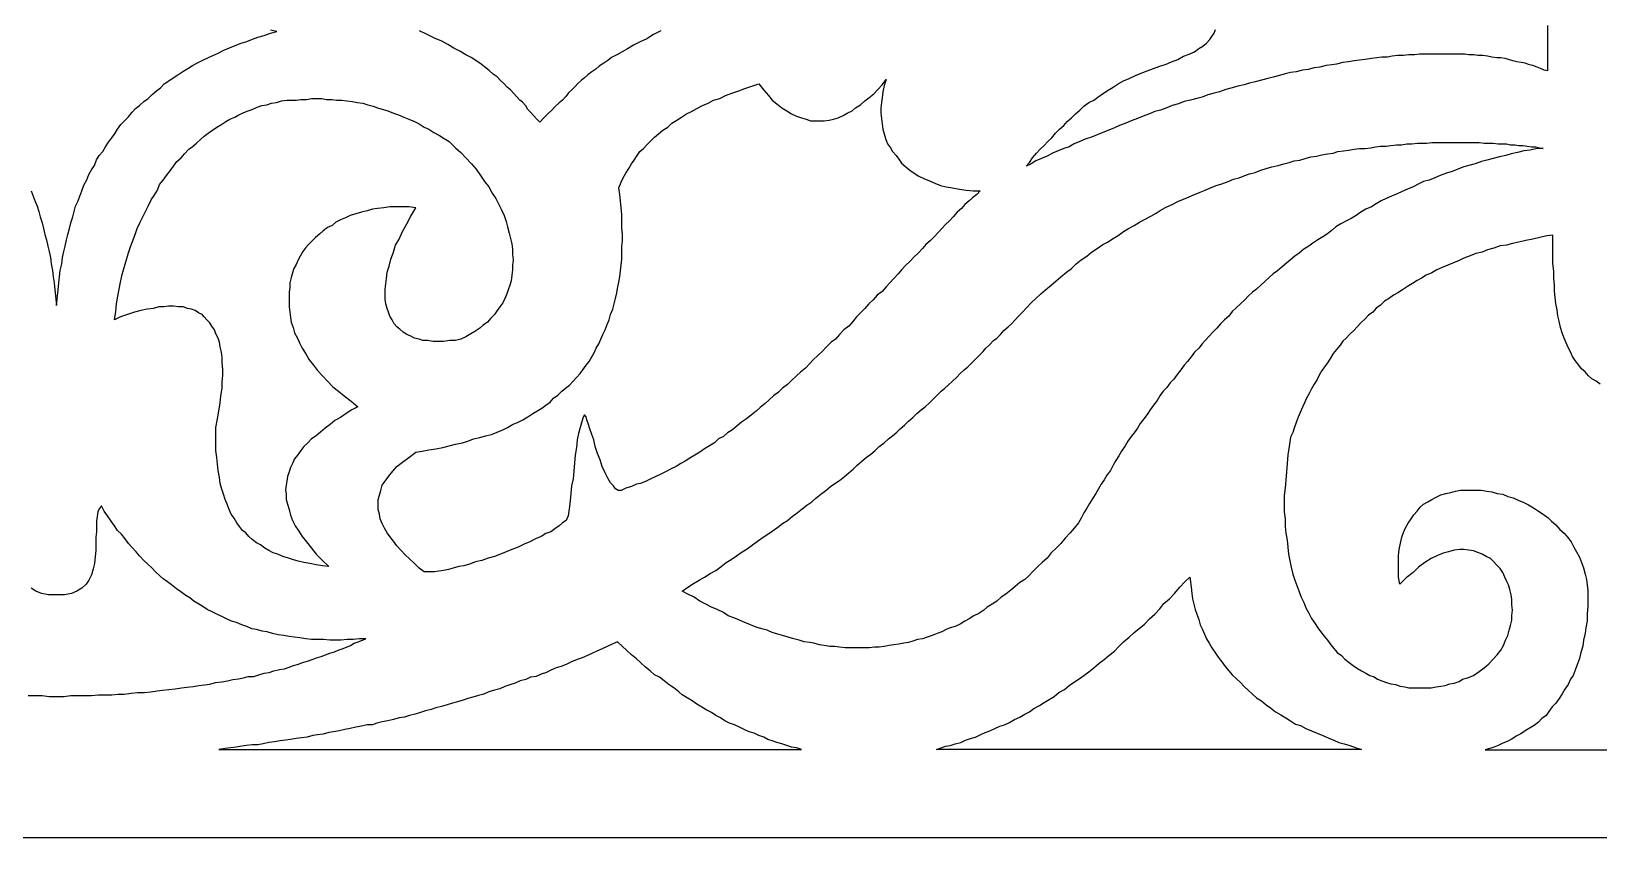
# Model space of a CAD drawing. Extents: x -287 to 294, y -50 to 45.
# Drawn here: x 2.1 to 94.5, y -49.9 to -2.4 of the extents above; entities that cross this region are included whole.
import ezdxf

# ---------------------------------------------------------------- set-up
doc = ezdxf.new("R2010")
doc.units = 0
doc.header["$MEASUREMENT"] = 0
doc.layers.add('LAYER_1', color=18, linetype='CONTINUOUS')

msp = doc.modelspace()

# ---------------------------------------------------------------- linework, layer by layer
at = {"layer": 'LAYER_1'}
for points in [[(2.06, -11.768), (2.183, -12.085), (2.306, -12.402), (2.429, -12.673), (2.511, -12.99), (2.593, -13.307), (2.716, -13.669), (2.798, -13.986), (2.88, -14.348), (2.963, -14.665), (3.045, -15.027), (3.127, -15.344), (3.209, -15.706), (3.25, -16.068), (3.332, -16.476), (3.373, -16.838), (3.414, -17.2), (3.455, -17.607), (3.496, -17.969), (3.537, -18.331), (3.559, -18.535), (3.58, -18.331), (3.621, -17.969), (3.662, -17.607), (3.703, -17.2), (3.744, -16.838), (3.785, -16.476), (3.867, -16.068), (3.908, -15.706), (3.99, -15.344), (4.072, -15.027), (4.155, -14.665), (4.237, -14.348), (4.319, -13.986), (4.401, -13.669), (4.524, -13.307), (4.606, -12.99), (4.688, -12.673), (4.811, -12.402), (4.934, -12.085), (5.057, -11.768), (5.181, -11.451), (5.345, -11.134), (5.468, -10.817), (5.632, -10.546), (5.796, -10.274), (5.919, -9.957), (6.084, -9.686), (6.289, -9.459), (6.453, -9.188), (6.617, -8.916), (6.822, -8.644), (7.028, -8.373), (7.151, -8.147), (7.356, -7.875), (7.561, -7.649), (7.807, -7.422), (8.013, -7.151), (8.218, -6.924), (8.464, -6.743), (8.71, -6.517), (8.957, -6.336), (9.203, -6.11), (9.449, -5.883), (9.696, -5.702), (9.901, -5.476), (10.188, -5.295), (10.434, -5.114), (10.722, -4.933), (11.009, -4.752), (11.296, -4.57), (11.584, -4.389), (11.912, -4.208), (12.199, -4.073), (12.487, -3.937), (12.774, -3.801), (13.102, -3.665), (13.431, -3.484), (13.759, -3.348), (14.087, -3.212), (14.457, -3.077), (14.785, -2.986), (15.113, -2.85), (15.442, -2.715), (15.811, -2.624), (16.181, -2.488), (16.55, -2.398), (16.181, -2.307)], [(39.203, -2.356), (38.771, -2.568), (38.378, -2.822), (37.986, -2.992), (37.593, -3.204), (37.24, -3.416), (36.926, -3.585), (36.612, -3.755), (36.298, -3.924), (36.063, -4.094), (35.827, -4.264), (35.553, -4.433), (35.357, -4.603), (35.121, -4.772), (34.886, -4.942), (34.689, -5.111), (34.493, -5.281), (34.297, -5.45), (34.101, -5.662), (33.944, -5.832), (33.747, -6.001), (33.59, -6.213), (33.394, -6.425), (33.198, -6.595), (32.963, -6.807), (32.766, -7.019), (32.531, -7.231), (32.295, -7.485), (32.06, -7.739), (31.864, -7.527), (31.707, -7.358), (31.51, -7.146), (31.354, -6.976), (31.236, -6.764), (31.04, -6.552), (30.883, -6.425), (30.686, -6.213), (30.529, -6.044), (30.333, -5.832), (30.137, -5.662), (29.941, -5.45), (29.744, -5.281), (29.548, -5.069), (29.313, -4.899), (29.077, -4.687), (28.803, -4.475), (28.606, -4.306), (28.292, -4.094), (28.018, -3.924), (27.704, -3.755), (27.351, -3.543), (26.997, -3.373), (26.644, -3.161), (26.291, -2.949), (25.859, -2.78), (25.428, -2.568), (24.957, -2.356)], [(91.483, -2.041), (91.483, -4.712), (91.278, -4.666), (91.073, -4.576), (90.867, -4.485), (90.621, -4.395), (90.416, -4.349), (90.17, -4.259), (89.923, -4.214), (89.677, -4.168), (89.431, -4.123), (89.184, -4.033), (88.979, -3.987), (88.733, -3.942), (88.487, -3.942), (88.199, -3.897), (87.953, -3.852), (87.666, -3.806), (87.378, -3.806), (87.132, -3.761), (86.845, -3.761), (86.599, -3.716), (86.311, -3.716), (86.024, -3.716), (85.737, -3.716), (85.408, -3.716), (85.121, -3.716), (84.834, -3.716), (84.505, -3.716), (84.218, -3.716), (83.931, -3.716), (83.643, -3.761), (83.315, -3.761), (82.987, -3.806), (82.658, -3.806), (82.33, -3.852), (82.043, -3.897), (81.714, -3.897), (81.427, -3.942), (81.099, -3.987), (80.729, -4.033), (80.401, -4.078), (80.073, -4.123), (79.744, -4.168), (79.416, -4.214), (79.046, -4.304), (78.759, -4.349), (78.431, -4.395), (78.061, -4.485), (77.733, -4.531), (77.364, -4.621), (77.035, -4.666), (76.666, -4.757), (76.337, -4.802), (76.009, -4.893), (75.681, -4.983), (75.311, -5.074), (74.983, -5.164), (74.614, -5.255), (74.244, -5.345), (73.916, -5.436), (73.588, -5.526), (73.218, -5.617), (72.89, -5.707), (72.52, -5.798), (72.151, -5.934), (71.823, -6.024), (71.453, -6.115), (71.125, -6.251), (70.796, -6.341), (70.427, -6.432), (70.058, -6.522), (69.729, -6.658), (69.36, -6.749), (69.032, -6.884), (68.662, -7.02), (68.334, -7.111), (68.005, -7.247), (67.636, -7.382), (67.308, -7.518), (66.938, -7.654), (66.61, -7.79), (66.241, -7.926), (65.953, -8.061), (65.625, -8.197), (65.255, -8.333), (64.927, -8.469), (64.599, -8.605), (64.229, -8.74), (63.901, -8.876), (63.573, -9.012), (63.285, -9.193), (62.957, -9.284), (62.629, -9.419), (62.3, -9.555), (61.972, -9.736), (61.644, -9.872), (61.315, -10.008), (61.028, -10.189), (60.741, -10.325), (60.946, -10.098), (61.11, -9.827), (61.356, -9.555), (61.561, -9.329), (61.808, -9.102), (62.013, -8.876), (62.259, -8.65), (62.464, -8.378), (62.711, -8.152), (62.957, -7.926), (63.162, -7.699), (63.408, -7.473), (63.655, -7.247), (63.901, -7.02), (64.147, -6.794), (64.435, -6.568), (64.722, -6.432), (64.968, -6.251), (65.296, -6.024), (65.584, -5.843), (65.871, -5.662), (66.158, -5.481), (66.487, -5.3), (66.815, -5.164), (67.185, -4.983), (67.513, -4.847), (67.882, -4.712), (68.252, -4.576), (68.621, -4.44), (68.991, -4.304), (69.319, -4.168), (69.688, -4.033), (70.017, -3.852), (70.345, -3.716), (70.673, -3.58), (70.92, -3.399), (71.166, -3.263), (71.371, -3.082), (71.576, -2.856), (71.699, -2.675), (71.823, -2.494), (71.905, -2.267)], [(94.598, -23.17), (94.352, -22.989), (94.106, -22.853), (93.9, -22.672), (93.695, -22.446), (93.49, -22.265), (93.326, -22.039), (93.121, -21.767), (92.956, -21.541), (92.833, -21.269), (92.71, -20.998), (92.587, -20.726), (92.464, -20.454), (92.341, -20.137), (92.259, -19.821), (92.177, -19.458), (92.094, -19.142), (92.053, -18.779), (91.971, -18.417), (91.93, -18.055), (91.889, -17.693), (91.889, -17.331), (91.848, -16.924), (91.848, -16.516), (91.807, -16.063), (91.807, -15.656), (91.807, -15.203), (91.807, -14.841), (91.807, -14.389), (91.438, -14.434), (91.027, -14.524), (90.617, -14.615), (90.206, -14.706), (89.796, -14.796), (89.427, -14.887), (89.057, -14.977), (88.688, -15.022), (88.318, -15.158), (87.949, -15.249), (87.621, -15.384), (87.251, -15.475), (86.923, -15.611), (86.553, -15.747), (86.266, -15.882), (85.938, -16.018), (85.609, -16.154), (85.281, -16.29), (84.953, -16.426), (84.665, -16.607), (84.337, -16.742), (84.05, -16.924), (83.803, -17.059), (83.516, -17.24), (83.229, -17.421), (82.942, -17.603), (82.654, -17.784), (82.408, -17.919), (82.162, -18.1), (81.874, -18.282), (81.628, -18.508), (81.382, -18.689), (81.177, -18.915), (80.93, -19.096), (80.725, -19.323), (80.479, -19.549), (80.274, -19.775), (80.068, -20.002), (79.822, -20.228), (79.617, -20.454), (79.412, -20.635), (79.248, -20.862), (79.042, -21.133), (78.837, -21.36), (78.714, -21.586), (78.55, -21.858), (78.345, -22.129), (78.18, -22.356), (78.016, -22.627), (77.893, -22.899), (77.729, -23.17), (77.565, -23.442), (77.442, -23.668), (77.277, -23.985), (77.154, -24.257), (77.031, -24.528), (76.908, -24.845), (76.785, -25.117), (76.662, -25.434), (76.539, -25.751), (76.457, -26.022), (76.333, -26.294), (76.251, -26.837), (76.169, -27.335), (76.128, -27.833), (76.087, -28.331), (76.046, -28.829), (76.005, -29.281), (75.964, -29.734), (75.964, -30.187), (75.964, -30.685), (76.005, -31.092), (76.005, -31.545), (76.046, -31.952), (76.128, -32.359), (76.169, -32.767), (76.21, -33.174), (76.292, -33.582), (76.374, -33.944), (76.457, -34.351), (76.58, -34.713), (76.703, -35.03), (76.826, -35.347), (76.949, -35.709), (77.113, -36.026), (77.236, -36.343), (77.401, -36.66), (77.565, -36.977), (77.77, -37.248), (77.934, -37.52), (78.098, -37.746), (78.304, -38.018), (78.509, -38.244), (78.714, -38.516), (78.878, -38.742), (79.083, -38.968), (79.33, -39.149), (79.535, -39.376), (79.781, -39.557), (80.027, -39.738), (80.274, -39.919), (80.52, -40.055), (80.766, -40.191), (81.012, -40.326), (81.259, -40.417), (81.464, -40.553), (81.71, -40.643), (81.998, -40.734), (82.244, -40.824), (82.531, -40.87), (82.777, -40.96), (83.065, -41.005), (83.311, -41.051), (83.598, -41.051), (83.845, -41.051), (84.091, -41.051), (84.378, -41.051), (84.624, -41.051), (84.912, -41.005), (85.199, -40.96), (85.445, -40.915), (85.733, -40.824), (85.979, -40.779), (86.266, -40.688), (86.471, -40.553), (86.759, -40.462), (87.128, -40.326), (87.456, -40.1), (87.744, -39.874), (88.031, -39.647), (88.277, -39.376), (88.524, -39.104), (88.729, -38.833), (88.893, -38.561), (89.016, -38.244), (89.139, -37.972), (89.221, -37.656), (89.303, -37.384), (89.386, -37.067), (89.386, -36.796), (89.427, -36.479), (89.386, -36.162), (89.386, -35.845), (89.345, -35.573), (89.262, -35.256), (89.18, -34.985), (89.057, -34.759), (88.975, -34.532), (88.852, -34.261), (88.688, -34.034), (88.483, -33.808), (88.318, -33.627), (88.113, -33.446), (87.867, -33.31), (87.621, -33.174), (87.374, -33.084), (87.128, -32.993), (86.841, -32.948), (86.553, -32.903), (86.307, -32.903), (85.979, -32.948), (85.65, -33.038), (85.322, -33.129), (84.994, -33.265), (84.624, -33.446), (84.255, -33.672), (83.886, -33.944), (83.557, -34.261), (83.147, -34.577), (82.777, -34.94), (82.695, -34.532), (82.695, -34.08), (82.695, -33.672), (82.695, -33.265), (82.736, -32.903), (82.818, -32.541), (82.901, -32.178), (82.983, -31.907), (83.106, -31.635), (83.27, -31.364), (83.434, -31.092), (83.598, -30.866), (83.803, -30.639), (83.968, -30.413), (84.173, -30.232), (84.419, -30.096), (84.665, -29.96), (84.912, -29.825), (85.199, -29.689), (85.486, -29.598), (85.774, -29.553), (86.061, -29.462), (86.348, -29.417), (86.636, -29.417), (86.923, -29.417), (87.251, -29.417), (87.58, -29.417), (87.908, -29.462), (88.195, -29.508), (88.524, -29.598), (88.852, -29.643), (89.139, -29.779), (89.468, -29.87), (89.755, -30.006), (90.083, -30.141), (90.371, -30.277), (90.658, -30.458), (90.945, -30.639), (91.233, -30.82), (91.52, -31.047), (91.725, -31.228), (91.971, -31.454), (92.218, -31.726), (92.464, -31.952), (92.669, -32.178), (92.874, -32.45), (93.039, -32.767), (93.203, -33.038), (93.367, -33.355), (93.49, -33.672), (93.613, -33.989), (93.695, -34.351), (93.777, -34.668), (93.818, -34.985), (93.859, -35.347), (93.859, -35.8), (93.859, -36.252), (93.818, -36.705), (93.818, -37.112), (93.736, -37.52), (93.695, -37.837), (93.613, -38.244), (93.572, -38.606), (93.449, -38.968), (93.367, -39.33), (93.244, -39.647), (93.121, -40.009), (92.997, -40.326), (92.833, -40.553), (92.71, -40.87), (92.505, -41.141), (92.341, -41.413), (92.177, -41.684), (91.971, -41.956), (91.766, -42.182), (91.561, -42.454), (91.397, -42.68), (91.15, -42.861), (90.945, -43.088), (90.699, -43.269), (90.453, -43.404), (90.165, -43.586), (89.919, -43.767), (89.632, -43.902), (89.386, -44.083), (89.098, -44.219), (88.852, -44.31), (88.565, -44.446), (88.277, -44.581), (87.949, -44.672), (87.81, -44.716), (100.245, -44.716)], [(1.895, -41.513), (2.346, -41.513), (2.715, -41.513), (3.126, -41.559), (3.536, -41.559), (3.558, -41.559), (3.579, -41.559), (3.989, -41.559), (4.4, -41.513), (4.769, -41.513), (5.221, -41.513), (5.631, -41.513), (6.042, -41.468), (6.411, -41.468), (6.822, -41.468), (7.191, -41.423), (7.56, -41.423), (7.971, -41.377), (8.34, -41.332), (8.751, -41.332), (9.12, -41.287), (9.489, -41.242), (9.818, -41.196), (10.187, -41.151), (10.557, -41.106), (10.926, -41.061), (11.254, -41.015), (11.624, -40.97), (11.952, -40.925), (12.281, -40.88), (12.609, -40.834), (12.937, -40.744), (13.307, -40.698), (13.635, -40.653), (13.963, -40.563), (14.292, -40.517), (14.579, -40.472), (14.866, -40.382), (15.195, -40.382), (15.482, -40.291), (15.81, -40.201), (16.098, -40.155), (16.385, -40.065), (16.713, -39.974), (17.001, -39.929), (17.288, -39.838), (17.534, -39.748), (17.822, -39.657), (18.068, -39.567), (18.355, -39.476), (18.642, -39.386), (18.889, -39.295), (19.176, -39.205), (19.422, -39.114), (19.669, -39.024), (19.956, -38.933), (20.161, -38.843), (20.407, -38.752), (20.654, -38.661), (20.9, -38.571), (21.105, -38.435), (21.351, -38.345), (21.598, -38.254), (21.803, -38.164), (21.433, -38.164), (21.064, -38.209), (20.695, -38.209), (20.325, -38.254), (19.997, -38.254), (19.669, -38.254), (19.299, -38.209), (18.971, -38.209), (18.601, -38.209), (18.273, -38.164), (17.904, -38.118), (17.575, -38.073), (17.288, -38.028), (16.96, -37.982), (16.631, -37.937), (16.303, -37.847), (15.975, -37.756), (15.687, -37.711), (15.359, -37.62), (15.072, -37.575), (14.784, -37.439), (14.497, -37.349), (14.169, -37.213), (13.881, -37.122), (13.594, -36.987), (13.307, -36.851), (13.019, -36.715), (12.732, -36.579), (12.445, -36.443), (12.198, -36.262), (11.952, -36.127), (11.665, -35.946), (11.419, -35.764), (11.131, -35.583), (10.885, -35.402), (10.639, -35.221), (10.351, -34.995), (10.105, -34.814), (9.859, -34.633), (9.654, -34.452), (9.407, -34.225), (9.202, -33.999), (8.956, -33.773), (8.71, -33.546), (8.463, -33.275), (8.258, -33.048), (8.012, -32.777), (7.807, -32.551), (7.601, -32.279), (7.396, -32.007), (7.15, -31.781), (6.986, -31.509), (6.781, -31.238), (6.575, -30.921), (6.37, -30.649), (6.206, -30.332), (6.083, -30.514), (6.001, -30.695), (5.96, -30.966), (5.919, -31.238), (5.919, -31.555), (5.919, -31.872), (5.878, -32.188), (5.878, -32.596), (5.878, -32.958), (5.837, -33.32), (5.795, -33.727), (5.713, -34.044), (5.631, -34.406), (5.467, -34.723), (5.303, -34.95), (5.057, -35.176), (4.769, -35.357), (4.441, -35.493), (4.031, -35.583), (3.579, -35.583), (3.558, -35.583), (3.536, -35.583), (3.085, -35.583), (2.674, -35.493), (2.346, -35.357), (2.059, -35.176)], [(-286.506, -49.882), (293.621, -49.882)]]:
    msp.add_lwpolyline(points, dxfattribs=at)
for points in [[(58.032, -11.773), (57.826, -12), (57.58, -12.181), (57.375, -12.362), (57.129, -12.588), (56.923, -12.814), (56.677, -13.041), (56.431, -13.312), (56.226, -13.539), (55.979, -13.765), (55.774, -13.991), (55.569, -14.218), (55.323, -14.489), (55.076, -14.716), (54.83, -14.942), (54.625, -15.168), (54.379, -15.44), (54.132, -15.666), (53.886, -15.938), (53.64, -16.164), (53.394, -16.436), (53.188, -16.662), (52.942, -16.934), (52.696, -17.205), (52.491, -17.432), (52.244, -17.703), (51.957, -17.929), (51.711, -18.201), (51.464, -18.427), (51.218, -18.699), (50.972, -18.971), (50.726, -19.197), (50.52, -19.468), (50.274, -19.74), (49.987, -19.966), (49.741, -20.238), (49.494, -20.51), (49.248, -20.691), (48.961, -20.962), (48.714, -21.234), (48.468, -21.46), (48.181, -21.732), (47.976, -21.958), (47.729, -22.23), (47.442, -22.456), (47.196, -22.682), (46.909, -22.954), (46.662, -23.18), (46.375, -23.407), (46.129, -23.633), (45.841, -23.859), (45.595, -24.086), (45.349, -24.312), (45.062, -24.538), (44.815, -24.765), (44.528, -24.991), (44.241, -25.217), (43.953, -25.398), (43.707, -25.625), (43.42, -25.851), (43.132, -26.032), (42.886, -26.258), (42.599, -26.394), (42.353, -26.621), (42.065, -26.802), (41.778, -26.983), (41.491, -27.164), (41.203, -27.345), (40.916, -27.526), (40.629, -27.707), (40.382, -27.843), (40.095, -28.024), (39.808, -28.16), (39.479, -28.341), (39.192, -28.477), (38.905, -28.612), (38.617, -28.748), (38.33, -28.884), (38.002, -29.02), (37.756, -29.065), (37.468, -29.201), (37.14, -29.291), (36.853, -29.427), (36.688, -29.427), (36.524, -29.337), (36.401, -29.156), (36.237, -28.974), (36.073, -28.703), (35.909, -28.386), (35.744, -28.024), (35.621, -27.616), (35.457, -27.254), (35.334, -26.847), (35.252, -26.44), (35.129, -26.123), (35.006, -25.806), (34.923, -25.534), (34.841, -25.263), (34.8, -25.082), (34.718, -24.991), (34.677, -24.991), (34.595, -25.172), (34.513, -25.444), (34.431, -25.715), (34.349, -26.077), (34.267, -26.44), (34.226, -26.892), (34.144, -27.345), (34.103, -27.798), (34.062, -28.295), (34.021, -28.748), (33.938, -29.156), (33.897, -29.608), (33.856, -30.016), (33.815, -30.378), (33.774, -30.649), (33.733, -30.921), (33.651, -31.102), (33.61, -31.193), (33.405, -31.328), (33.2, -31.509), (32.953, -31.69), (32.707, -31.872), (32.42, -31.962), (32.132, -32.143), (31.804, -32.279), (31.476, -32.46), (31.147, -32.596), (30.778, -32.777), (30.409, -32.913), (30.08, -33.048), (29.752, -33.184), (29.382, -33.32), (29.013, -33.411), (28.644, -33.546), (28.274, -33.637), (27.905, -33.773), (27.576, -33.863), (27.289, -33.909), (26.961, -33.999), (26.674, -34.09), (26.386, -34.135), (26.099, -34.18), (25.853, -34.225), (25.606, -34.225), (25.401, -34.225), (25.237, -34.225), (24.95, -33.999), (24.662, -33.727), (24.375, -33.456), (24.129, -33.23), (23.882, -32.958), (23.636, -32.686), (23.431, -32.415), (23.226, -32.143), (23.062, -31.917), (22.897, -31.645), (22.774, -31.374), (22.651, -31.102), (22.61, -30.83), (22.528, -30.559), (22.528, -30.287), (22.528, -29.97), (22.61, -29.699), (22.692, -29.427), (22.774, -29.11), (22.938, -28.884), (23.144, -28.612), (23.39, -28.295), (23.636, -28.024), (23.965, -27.752), (24.334, -27.481), (24.744, -27.164), (25.114, -27.119), (25.524, -27.028), (25.935, -26.983), (26.345, -26.892), (26.715, -26.802), (27.084, -26.711), (27.494, -26.621), (27.823, -26.53), (28.151, -26.394), (28.521, -26.304), (28.849, -26.213), (29.218, -26.123), (29.547, -25.987), (29.875, -25.851), (30.162, -25.715), (30.45, -25.534), (30.778, -25.398), (31.065, -25.263), (31.353, -25.082), (31.64, -24.9), (31.886, -24.765), (32.173, -24.584), (32.42, -24.403), (32.666, -24.221), (32.871, -23.995), (33.118, -23.814), (33.364, -23.588), (33.569, -23.407), (33.815, -23.226), (34.021, -22.999), (34.226, -22.773), (34.431, -22.547), (34.595, -22.32), (34.8, -22.049), (34.965, -21.822), (35.129, -21.551), (35.293, -21.279), (35.375, -21.053), (35.539, -20.781), (35.662, -20.51), (35.785, -20.238), (35.909, -19.966), (36.032, -19.65), (36.155, -19.378), (36.237, -19.061), (36.36, -18.744), (36.442, -18.427), (36.524, -18.111), (36.606, -17.794), (36.647, -17.522), (36.729, -17.16), (36.77, -16.843), (36.812, -16.481), (36.853, -16.164), (36.894, -15.802), (36.894, -15.44), (36.894, -15.032), (36.935, -14.716), (36.935, -14.353), (36.894, -13.946), (36.894, -13.584), (36.894, -13.176), (36.853, -12.769), (36.812, -12.362), (36.77, -12), (36.729, -11.592), (36.853, -11.275), (36.976, -11.004), (37.14, -10.732), (37.304, -10.46), (37.468, -10.189), (37.632, -9.963), (37.797, -9.691), (37.961, -9.465), (38.166, -9.284), (38.371, -9.057), (38.617, -8.831), (38.823, -8.605), (39.069, -8.423), (39.315, -8.197), (39.603, -8.016), (39.849, -7.79), (40.136, -7.609), (40.423, -7.428), (40.711, -7.247), (40.998, -7.111), (41.326, -6.93), (41.655, -6.749), (41.983, -6.613), (42.312, -6.432), (42.681, -6.341), (43.009, -6.16), (43.379, -6.024), (43.789, -5.889), (44.159, -5.753), (44.569, -5.617), (44.979, -5.481), (45.267, -5.843), (45.554, -6.16), (45.759, -6.432), (46.047, -6.658), (46.334, -6.884), (46.621, -7.065), (46.909, -7.247), (47.196, -7.382), (47.483, -7.473), (47.77, -7.563), (48.017, -7.654), (48.263, -7.654), (48.55, -7.654), (48.838, -7.654), (49.125, -7.609), (49.371, -7.563), (49.658, -7.473), (49.946, -7.337), (50.192, -7.201), (50.479, -7.065), (50.685, -6.884), (50.972, -6.703), (51.218, -6.477), (51.464, -6.296), (51.752, -6.07), (51.998, -5.798), (52.244, -5.526), (52.491, -5.21), (52.367, -5.572), (52.285, -5.934), (52.244, -6.296), (52.203, -6.568), (52.162, -6.884), (52.162, -7.201), (52.203, -7.518), (52.244, -7.835), (52.285, -8.152), (52.367, -8.423), (52.45, -8.695), (52.573, -9.012), (52.737, -9.238), (52.86, -9.465), (53.065, -9.691), (53.229, -9.917), (53.394, -10.144), (53.64, -10.37), (53.886, -10.551), (54.132, -10.732), (54.42, -10.913), (54.707, -11.049), (55.035, -11.185), (55.364, -11.321), (55.692, -11.456), (56.02, -11.547), (56.39, -11.592), (56.8, -11.683), (57.211, -11.728), (57.621, -11.773)], [(21.338, -24.493), (20.968, -24.674), (20.64, -24.9), (20.312, -25.127), (19.983, -25.308), (19.696, -25.534), (19.409, -25.761), (19.121, -25.987), (18.875, -26.213), (18.588, -26.394), (18.383, -26.621), (18.136, -26.847), (17.972, -27.073), (17.767, -27.345), (17.603, -27.571), (17.48, -27.843), (17.356, -28.069), (17.274, -28.341), (17.192, -28.612), (17.151, -28.884), (17.11, -29.11), (17.069, -29.382), (17.11, -29.653), (17.11, -29.97), (17.192, -30.242), (17.274, -30.559), (17.356, -30.876), (17.48, -31.193), (17.644, -31.509), (17.849, -31.826), (18.054, -32.143), (18.3, -32.46), (18.588, -32.822), (18.875, -33.184), (19.244, -33.546), (19.614, -33.909), (19.244, -33.863), (18.875, -33.818), (18.506, -33.727), (18.136, -33.682), (17.808, -33.592), (17.48, -33.501), (17.233, -33.411), (16.905, -33.32), (16.618, -33.184), (16.33, -33.094), (16.084, -32.958), (15.838, -32.822), (15.591, -32.641), (15.345, -32.505), (15.099, -32.324), (14.894, -32.143), (14.73, -31.917), (14.524, -31.781), (14.36, -31.555), (14.196, -31.328), (14.032, -31.057), (13.868, -30.83), (13.744, -30.559), (13.621, -30.242), (13.498, -29.97), (13.416, -29.653), (13.293, -29.291), (13.211, -29.02), (13.17, -28.658), (13.088, -28.25), (13.047, -27.888), (13.006, -27.481), (12.965, -27.073), (12.965, -26.621), (12.965, -26.213), (12.965, -25.715), (13.047, -25.217), (13.129, -24.765), (13.211, -24.267), (13.252, -23.859), (13.334, -23.407), (13.334, -23.045), (13.375, -22.637), (13.375, -22.275), (13.334, -21.913), (13.334, -21.596), (13.293, -21.279), (13.211, -20.962), (13.17, -20.691), (13.088, -20.464), (12.965, -20.193), (12.883, -19.966), (12.718, -19.74), (12.595, -19.559), (12.431, -19.378), (12.267, -19.197), (12.144, -19.061), (11.939, -18.971), (11.733, -18.835), (11.528, -18.744), (11.282, -18.699), (11.036, -18.608), (10.748, -18.608), (10.461, -18.563), (10.174, -18.563), (9.886, -18.608), (9.599, -18.608), (9.271, -18.699), (8.901, -18.744), (8.532, -18.835), (8.162, -18.925), (7.752, -19.061), (7.342, -19.197), (6.972, -19.378), (7.054, -18.88), (7.095, -18.427), (7.177, -17.975), (7.259, -17.567), (7.342, -17.16), (7.424, -16.707), (7.547, -16.3), (7.67, -15.892), (7.793, -15.485), (7.916, -15.078), (8.039, -14.761), (8.203, -14.353), (8.327, -13.991), (8.491, -13.629), (8.655, -13.312), (8.819, -12.95), (8.983, -12.633), (9.147, -12.316), (9.312, -12.045), (9.517, -11.728), (9.64, -11.411), (9.845, -11.139), (10.05, -10.868), (10.256, -10.596), (10.461, -10.325), (10.666, -10.053), (10.912, -9.827), (11.118, -9.6), (11.364, -9.329), (11.569, -9.193), (11.815, -8.967), (12.062, -8.74), (12.267, -8.559), (12.513, -8.378), (12.759, -8.197), (13.006, -8.016), (13.252, -7.88), (13.539, -7.699), (13.786, -7.563), (14.073, -7.428), (14.319, -7.292), (14.606, -7.156), (14.853, -7.065), (15.099, -6.975), (15.386, -6.839), (15.674, -6.749), (15.961, -6.703), (16.248, -6.613), (16.535, -6.568), (16.823, -6.477), (17.151, -6.432), (17.397, -6.432), (17.685, -6.432), (17.972, -6.386), (18.3, -6.386), (18.588, -6.341), (18.875, -6.341), (19.203, -6.341), (19.491, -6.386), (19.819, -6.386), (20.065, -6.432), (20.394, -6.432), (20.681, -6.477), (21.009, -6.522), (21.297, -6.568), (21.625, -6.613), (21.912, -6.703), (22.241, -6.794), (22.487, -6.884), (22.815, -6.975), (23.103, -7.065), (23.431, -7.201), (23.718, -7.292), (24.047, -7.428), (24.334, -7.563), (24.662, -7.699), (24.95, -7.835), (25.237, -8.016), (25.524, -8.152), (25.812, -8.333), (26.14, -8.514), (26.427, -8.695), (26.715, -8.876), (27.084, -9.238), (27.412, -9.51), (27.7, -9.827), (28.028, -10.189), (28.315, -10.506), (28.562, -10.868), (28.808, -11.23), (29.054, -11.547), (29.259, -11.909), (29.465, -12.226), (29.629, -12.543), (29.793, -12.905), (29.957, -13.222), (30.08, -13.584), (30.162, -13.901), (30.244, -14.263), (30.326, -14.58), (30.409, -14.897), (30.45, -15.213), (30.45, -15.53), (30.491, -15.847), (30.45, -16.164), (30.45, -16.436), (30.409, -16.753), (30.368, -17.069), (30.285, -17.341), (30.203, -17.613), (30.121, -17.839), (29.998, -18.111), (29.875, -18.382), (29.711, -18.608), (29.547, -18.835), (29.382, -19.061), (29.177, -19.287), (28.972, -19.514), (28.726, -19.695), (28.521, -19.876), (28.233, -20.057), (27.987, -20.193), (27.7, -20.374), (27.412, -20.51), (27.084, -20.6), (26.756, -20.6), (26.386, -20.645), (26.058, -20.645), (25.771, -20.645), (25.442, -20.6), (25.155, -20.6), (24.95, -20.51), (24.662, -20.464), (24.457, -20.329), (24.211, -20.238), (24.006, -20.102), (23.8, -19.921), (23.636, -19.785), (23.472, -19.604), (23.349, -19.378), (23.226, -19.152), (23.144, -18.925), (23.062, -18.699), (22.98, -18.427), (22.938, -18.156), (22.938, -17.839), (22.938, -17.567), (22.98, -17.25), (23.021, -16.934), (23.062, -16.571), (23.185, -16.209), (23.267, -15.802), (23.431, -15.395), (23.554, -14.987), (23.759, -14.625), (23.965, -14.172), (24.211, -13.72), (24.457, -13.267), (24.744, -12.769), (24.334, -12.724), (23.965, -12.724), (23.595, -12.724), (23.226, -12.724), (22.856, -12.769), (22.487, -12.814), (22.2, -12.86), (21.871, -12.95), (21.543, -13.041), (21.215, -13.131), (20.886, -13.222), (20.599, -13.358), (20.312, -13.493), (20.024, -13.629), (19.819, -13.81), (19.532, -13.946), (19.285, -14.127), (19.08, -14.308), (18.834, -14.534), (18.629, -14.716), (18.424, -14.942), (18.259, -15.123), (18.095, -15.349), (17.931, -15.621), (17.808, -15.847), (17.685, -16.119), (17.562, -16.345), (17.48, -16.617), (17.397, -16.888), (17.315, -17.205), (17.315, -17.477), (17.274, -17.748), (17.274, -18.02), (17.274, -18.292), (17.274, -18.608), (17.315, -18.925), (17.356, -19.242), (17.397, -19.514), (17.521, -19.831), (17.603, -20.147), (17.767, -20.464), (17.89, -20.736), (18.054, -21.053), (18.259, -21.37), (18.465, -21.732), (18.711, -22.049), (18.957, -22.366), (19.244, -22.682), (19.532, -22.999), (19.86, -23.316), (20.188, -23.588), (20.517, -23.859), (20.927, -24.176)], [(91.237, -9.284), (90.867, -9.284), (90.457, -9.374), (90.087, -9.419), (89.718, -9.51), (89.349, -9.6), (89.02, -9.691), (88.651, -9.781), (88.281, -9.872), (87.912, -9.963), (87.584, -10.053), (87.214, -10.189), (86.845, -10.279), (86.558, -10.37), (86.188, -10.506), (85.86, -10.642), (85.531, -10.732), (85.162, -10.868), (84.834, -11.004), (84.505, -11.139), (84.177, -11.23), (83.89, -11.366), (83.561, -11.547), (83.233, -11.683), (82.905, -11.818), (82.617, -11.954), (82.289, -12.09), (81.961, -12.226), (81.673, -12.362), (81.386, -12.543), (81.099, -12.724), (80.77, -12.86), (80.483, -13.041), (80.196, -13.222), (79.908, -13.403), (79.621, -13.539), (79.293, -13.72), (79.005, -13.901), (78.8, -14.082), (78.513, -14.308), (78.226, -14.489), (77.938, -14.67), (77.651, -14.851), (77.405, -15.032), (77.117, -15.213), (76.83, -15.44), (76.584, -15.621), (76.337, -15.847), (76.091, -16.028), (75.845, -16.255), (75.558, -16.481), (75.311, -16.662), (75.065, -16.888), (74.819, -17.115), (74.573, -17.341), (74.326, -17.567), (74.08, -17.748), (73.834, -17.975), (73.629, -18.201), (73.382, -18.427), (73.136, -18.654), (72.89, -18.88), (72.685, -19.152), (72.438, -19.378), (72.192, -19.604), (71.987, -19.876), (71.74, -20.102), (71.535, -20.329), (71.289, -20.6), (71.125, -20.781), (70.92, -21.053), (70.673, -21.279), (70.468, -21.551), (70.263, -21.822), (70.058, -22.049), (69.852, -22.32), (69.647, -22.592), (69.442, -22.863), (69.237, -23.09), (69.032, -23.361), (68.826, -23.588), (68.621, -23.859), (68.457, -24.131), (68.252, -24.403), (68.046, -24.674), (67.882, -24.946), (67.677, -25.217), (67.472, -25.489), (67.308, -25.761), (67.102, -26.032), (66.938, -26.258), (66.733, -26.53), (66.569, -26.802), (66.364, -27.119), (66.199, -27.39), (66.035, -27.662), (65.871, -27.933), (65.707, -28.25), (65.502, -28.522), (65.338, -28.793), (65.173, -29.065), (65.009, -29.337), (64.845, -29.608), (64.681, -29.88), (64.476, -30.197), (64.311, -30.468), (64.147, -30.74), (63.983, -31.057), (63.819, -31.328), (63.573, -31.645), (63.326, -31.917), (63.039, -32.234), (62.793, -32.551), (62.505, -32.822), (62.218, -33.094), (61.972, -33.411), (61.685, -33.682), (61.438, -33.909), (61.151, -34.18), (60.905, -34.452), (60.658, -34.678), (60.371, -34.859), (60.084, -35.085), (59.838, -35.312), (59.55, -35.538), (59.263, -35.719), (59.017, -35.946), (58.729, -36.127), (58.442, -36.308), (58.237, -36.489), (57.95, -36.67), (57.662, -36.806), (57.375, -36.987), (57.129, -37.122), (56.841, -37.303), (56.554, -37.439), (56.267, -37.53), (56.02, -37.62), (55.774, -37.756), (55.487, -37.847), (55.2, -37.982), (54.912, -38.073), (54.625, -38.164), (54.338, -38.209), (54.05, -38.299), (53.804, -38.39), (53.517, -38.435), (53.229, -38.48), (52.942, -38.526), (52.655, -38.571), (52.367, -38.616), (52.08, -38.661), (51.793, -38.661), (51.506, -38.707), (51.218, -38.707), (50.931, -38.707), (50.644, -38.707), (50.356, -38.707), (50.069, -38.707), (49.741, -38.661), (49.453, -38.616), (49.166, -38.616), (48.838, -38.571), (48.55, -38.526), (48.222, -38.435), (47.976, -38.39), (47.647, -38.345), (47.36, -38.254), (47.032, -38.164), (46.703, -38.073), (46.375, -37.982), (46.088, -37.892), (45.759, -37.801), (45.472, -37.666), (45.144, -37.575), (44.815, -37.485), (44.487, -37.349), (44.159, -37.213), (43.83, -37.077), (43.502, -36.941), (43.173, -36.806), (42.886, -36.625), (42.517, -36.443), (42.188, -36.308), (41.86, -36.127), (41.491, -35.946), (41.162, -35.719), (40.793, -35.538), (40.465, -35.357), (40.793, -35.131), (41.121, -34.904), (41.45, -34.723), (41.778, -34.542), (42.106, -34.316), (42.435, -34.135), (42.763, -33.909), (43.05, -33.682), (43.338, -33.501), (43.666, -33.275), (43.994, -33.048), (44.282, -32.867), (44.61, -32.641), (44.897, -32.415), (45.226, -32.188), (45.513, -32.007), (45.759, -31.826), (46.088, -31.6), (46.375, -31.374), (46.662, -31.193), (46.95, -30.966), (47.237, -30.74), (47.524, -30.514), (47.811, -30.287), (48.099, -30.106), (48.345, -29.88), (48.632, -29.653), (48.92, -29.427), (49.207, -29.201), (49.453, -29.02), (49.741, -28.839), (50.028, -28.612), (50.274, -28.386), (50.561, -28.16), (50.767, -27.933), (51.054, -27.707), (51.3, -27.481), (51.588, -27.3), (51.834, -27.073), (52.08, -26.847), (52.367, -26.621), (52.614, -26.394), (52.86, -26.213), (53.106, -25.987), (53.311, -25.806), (53.558, -25.579), (53.804, -25.353), (54.05, -25.127), (54.297, -24.9), (54.543, -24.674), (54.789, -24.493), (55.035, -24.267), (55.282, -24.04), (55.487, -23.814), (55.733, -23.588), (55.938, -23.407), (56.144, -23.226), (56.39, -22.999), (56.636, -22.773), (56.841, -22.547), (57.088, -22.32), (57.293, -22.139), (57.539, -21.913), (57.744, -21.687), (57.991, -21.46), (58.196, -21.234), (58.36, -21.053), (58.606, -20.826), (58.811, -20.6), (59.017, -20.464), (59.222, -20.238), (59.427, -20.012), (59.673, -19.785), (59.879, -19.604), (60.084, -19.378), (60.289, -19.152), (60.494, -18.971), (60.782, -18.654), (61.028, -18.382), (61.315, -18.111), (61.602, -17.839), (61.89, -17.613), (62.218, -17.341), (62.505, -17.069), (62.793, -16.843), (63.121, -16.571), (63.408, -16.345), (63.696, -16.074), (63.983, -15.847), (64.311, -15.621), (64.599, -15.395), (64.927, -15.168), (65.255, -14.942), (65.543, -14.806), (65.871, -14.58), (66.158, -14.399), (66.487, -14.172), (66.774, -13.991), (67.102, -13.81), (67.431, -13.629), (67.759, -13.448), (68.088, -13.267), (68.416, -13.086), (68.703, -12.905), (69.032, -12.724), (69.36, -12.588), (69.688, -12.407), (70.017, -12.271), (70.345, -12.135), (70.673, -12), (71.002, -11.864), (71.289, -11.728), (71.617, -11.592), (71.946, -11.456), (72.274, -11.366), (72.643, -11.23), (72.972, -11.094), (73.3, -11.004), (73.629, -10.868), (73.916, -10.777), (74.244, -10.687), (74.573, -10.551), (74.901, -10.46), (75.229, -10.37), (75.599, -10.279), (75.927, -10.189), (76.255, -10.098), (76.543, -10.008), (76.871, -9.963), (77.199, -9.872), (77.528, -9.781), (77.856, -9.736), (78.185, -9.646), (78.513, -9.6), (78.841, -9.555), (79.129, -9.465), (79.457, -9.419), (79.744, -9.374), (80.073, -9.329), (80.401, -9.284), (80.729, -9.284), (81.058, -9.238), (81.345, -9.193), (81.632, -9.148), (81.961, -9.148), (82.248, -9.102), (82.576, -9.057), (82.864, -9.057), (83.192, -9.012), (83.479, -9.012), (83.808, -8.967), (84.054, -8.967), (84.341, -8.967), (84.67, -8.921), (84.957, -8.921), (85.244, -8.921), (85.531, -8.921), (85.819, -8.921), (86.106, -8.921), (86.393, -8.921), (86.64, -8.921), (86.927, -8.921), (87.214, -8.921), (87.461, -8.921), (87.748, -8.967), (88.035, -8.967), (88.281, -8.967), (88.569, -9.012), (88.815, -9.012), (89.061, -9.012), (89.308, -9.057), (89.554, -9.057), (89.8, -9.102), (90.046, -9.102), (90.293, -9.148), (90.539, -9.193), (90.785, -9.193), (90.99, -9.238)], [(55.446, -44.681), (55.733, -44.591), (55.979, -44.501), (56.267, -44.456), (56.554, -44.365), (56.882, -44.275), (57.17, -44.139), (57.457, -44.048), (57.744, -43.958), (58.032, -43.822), (58.319, -43.686), (58.606, -43.596), (58.894, -43.46), (59.181, -43.324), (59.468, -43.233), (59.755, -43.098), (60.043, -42.917), (60.371, -42.781), (60.658, -42.6), (60.946, -42.464), (61.192, -42.283), (61.52, -42.102), (61.808, -41.921), (62.095, -41.74), (62.382, -41.559), (62.67, -41.332), (62.998, -41.151), (63.285, -40.925), (63.532, -40.744), (63.86, -40.517), (64.147, -40.336), (64.435, -40.11), (64.722, -39.884), (65.05, -39.612), (65.338, -39.386), (65.625, -39.159), (65.953, -38.888), (66.199, -38.616), (66.487, -38.345), (66.815, -38.073), (67.102, -37.801), (67.39, -37.575), (67.718, -37.303), (68.005, -36.987), (68.334, -36.715), (68.621, -36.398), (68.867, -36.081), (69.196, -35.81), (69.483, -35.493), (69.811, -35.131), (70.099, -34.814), (70.386, -34.542), (70.427, -34.814), (70.468, -35.131), (70.509, -35.493), (70.55, -35.81), (70.632, -36.127), (70.714, -36.443), (70.796, -36.715), (70.92, -37.032), (71.002, -37.349), (71.125, -37.575), (71.248, -37.892), (71.371, -38.164), (71.535, -38.435), (71.699, -38.707), (71.905, -39.024), (72.069, -39.25), (72.274, -39.522), (72.479, -39.793), (72.685, -40.065), (72.89, -40.291), (73.136, -40.517), (73.382, -40.744), (73.588, -40.97), (73.834, -41.196), (74.08, -41.423), (74.326, -41.649), (74.614, -41.83), (74.901, -42.056), (75.147, -42.238), (75.435, -42.464), (75.763, -42.645), (76.05, -42.826), (76.337, -43.007), (76.625, -43.188), (76.912, -43.279), (77.24, -43.46), (77.569, -43.596), (77.897, -43.731), (78.226, -43.867), (78.554, -44.003), (78.882, -44.139), (79.17, -44.275), (79.498, -44.365), (79.826, -44.456), (80.196, -44.591), (80.522, -44.681)], [(13.134, -44.681), (47.483, -44.681), (47.196, -44.591), (46.909, -44.546), (46.621, -44.456), (46.334, -44.365), (46.047, -44.275), (45.759, -44.184), (45.513, -44.093), (45.267, -43.958), (44.979, -43.867), (44.692, -43.731), (44.405, -43.641), (44.117, -43.505), (43.83, -43.369), (43.543, -43.233), (43.256, -43.143), (42.968, -43.007), (42.722, -42.826), (42.435, -42.69), (42.188, -42.509), (41.901, -42.373), (41.614, -42.192), (41.326, -42.011), (41.039, -41.83), (40.752, -41.649), (40.465, -41.468), (40.259, -41.287), (39.972, -41.061), (39.685, -40.88), (39.397, -40.653), (39.11, -40.427), (38.823, -40.291), (38.576, -40.065), (38.289, -39.838), (38.002, -39.567), (37.756, -39.34), (37.468, -39.114), (37.181, -38.843), (36.935, -38.616), (36.647, -38.345), (36.319, -38.48), (36.032, -38.616), (35.744, -38.752), (35.416, -38.888), (35.17, -39.024), (34.882, -39.159), (34.554, -39.295), (34.267, -39.386), (33.938, -39.522), (33.651, -39.657), (33.323, -39.793), (33.035, -39.884), (32.707, -40.019), (32.461, -40.155), (32.132, -40.246), (31.845, -40.382), (31.517, -40.427), (31.229, -40.563), (30.901, -40.653), (30.614, -40.789), (30.285, -40.88), (29.998, -40.97), (29.711, -41.106), (29.382, -41.196), (29.054, -41.287), (28.767, -41.423), (28.438, -41.513), (28.11, -41.604), (27.823, -41.694), (27.535, -41.785), (27.207, -41.875), (26.92, -41.966), (26.591, -42.056), (26.263, -42.147), (25.935, -42.238), (25.647, -42.328), (25.319, -42.419), (25.032, -42.509), (24.703, -42.6), (24.375, -42.69), (24.088, -42.781), (23.759, -42.826), (23.431, -42.917), (23.103, -43.007), (22.774, -43.052), (22.446, -43.143), (22.2, -43.233), (21.871, -43.233), (21.543, -43.324), (21.215, -43.369), (20.886, -43.46), (20.558, -43.505), (20.23, -43.596), (19.901, -43.641), (19.614, -43.686), (19.285, -43.777), (18.957, -43.822), (18.67, -43.867), (18.341, -43.958), (18.013, -44.003), (17.685, -44.048), (17.356, -44.093), (17.069, -44.139), (16.741, -44.184), (16.412, -44.229), (16.084, -44.275), (15.756, -44.365), (15.427, -44.41), (15.099, -44.41), (14.771, -44.456), (14.483, -44.501), (14.155, -44.546), (13.827, -44.591), (13.498, -44.637)]]:
    msp.add_lwpolyline(points, close=True, dxfattribs=at)

doc.saveas('drawing.dxf')
